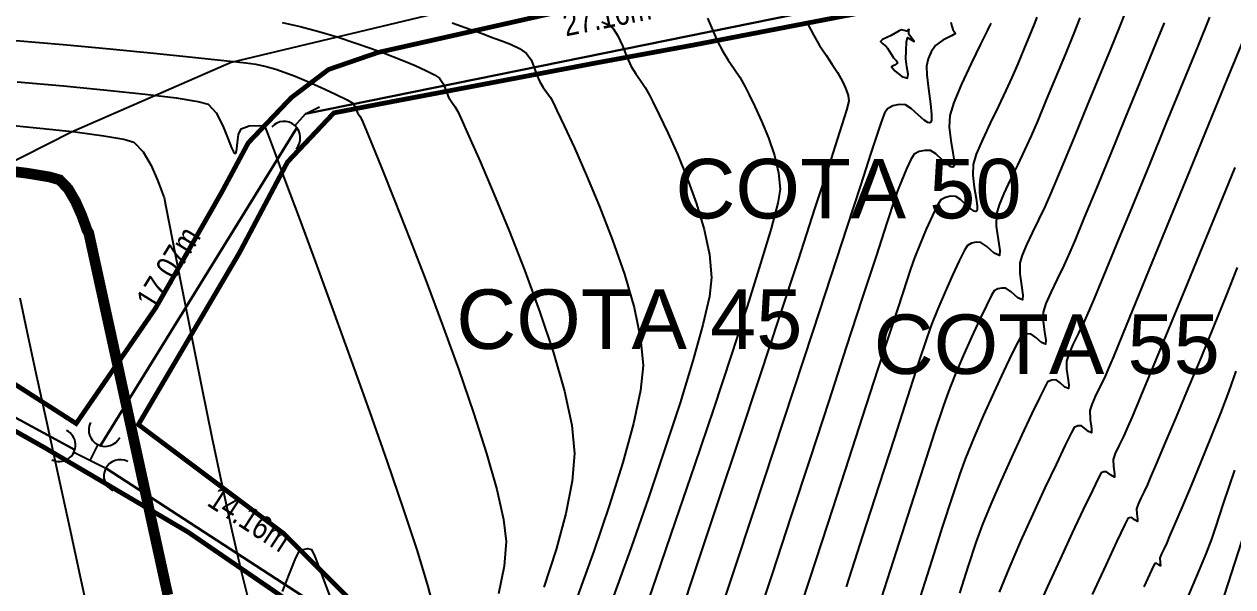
# Model space of a CAD drawing. Extents: x 360931 to 362237, y 7351473 to 7352200.
# Drawn here: x 361446 to 361496.8, y 7351778.1 to 7351801.7 of the extents above; entities that cross this region are included whole.
import ezdxf
from ezdxf.enums import TextEntityAlignment as Align

# ---------------------------------------------------------------- set-up
doc = ezdxf.new("R2010")
doc.units = 0
for name, color, linetype in [('A_Curvas Intermediarias', 37, 'Continuous'), ('A_Curvas Mestras', 32, 'Continuous'), ('AGUA', 3, 'Continuous'), ('LISTAGEM_TEXTO', 7, 'Continuous'), ('PONTOS-Pontos - Água_U', 1, 'Continuous'), ('PS_IND_COMPRIMENTO', 7, 'Continuous')]:
    doc.layers.add(name, color=color, linetype=linetype)
doc.layers.add('TUBO_PE_80_NTS194_PN_12_5', color=5, linetype='Continuous', lineweight=30)
doc.styles.add('ROMANS', font='arial.ttf', dxfattribs={"height": 2})
doc.styles.get("Standard").update_dxf_attribs({"font": 'arial.ttf'})
picture_1 = doc.add_image_def('image1.tif', size_in_pixel=(23490, 20550))

# ---------------------------------------------------------------- blocks, each defined once
blk = doc.blocks.new('*U1104', base_point=(361544.508, 7351672.666))
for p, q in [((361544.382, 7351672.606), (361544.634, 7351672.77)), ((361544.59, 7351672.562), (361544.508, 7351672.688))]:
    blk.add_line(p, q)
for centre, start, end in [((361544.75, 7351672.845), 122.9683, 302.9683), ((361544.266, 7351672.532), 302.9683, 122.9683), ((361544.665, 7351672.447), 32.9683, 212.9683)]:
    blk.add_arc(centre, 0.138, start, end)
blk = doc.blocks.new('*U1105')
for p, q in [((-0.135, 0), (0, 0)), ((0, 0), (0.121, -0.049))]:
    blk.add_line(p, q)
blk.add_arc((-0.272, 0), 0.138, 270.0906, 90.0906)

msp = doc.modelspace()

# ---------------------------------------------------------------- linework, layer by layer
at = {"color": 0, "const_width": 0.2}
for points in [[(361417.136, 7351787.23), (361427.021, 7351792.388), (361432.215, 7351795.127), (361440.824, 7351789.656), (361448.154, 7351784.959), (361451.498, 7351789.814), (361454.271, 7351794.67), (361455.389, 7351796.748), (361457.2, 7351798.648), (361458.765, 7351799.832), (361460.844, 7351800.547), (361468.919, 7351802.362), (361475.072, 7351803.772), (361484.309, 7351803.952), (361486.165, 7351804.064), (361488.647, 7351805.561), (361498.383, 7351813.187)], [(361484.437, 7351802.849), (361474.172, 7351800.871), (361470.047, 7351800.114), (361460.98, 7351798.394), (361458.991, 7351798.009), (361457.041, 7351795.946), (361455.014, 7351792.122), (361450.77, 7351784.916), (361456.848, 7351780.365), (361460.594, 7351776.654)], [(361447.08, 7351741.85), (361450.07, 7351743.757), (361454.2, 7351748.326), (361457.422, 7351753.531), (361458.041, 7351755.695), (361460.079, 7351760.935), (361460.775, 7351762.069), (361460.491, 7351762.894), (361458.816, 7351766.037), (361456.701, 7351769.057), (361456.598, 7351770.706), (361457.294, 7351771.969), (361459.975, 7351775.524), (361452.863, 7351780.397), (361446.853, 7351783.931), (361438.55, 7351788.626), (361430.609, 7351791.335), (361421.998, 7351787.014), (361416.865, 7351783.909)]]:
    msp.add_lwpolyline(points, dxfattribs=at)
at = {"layer": 'A_Curvas Intermediarias', "flags": 128}
for points, elevation in [([(361492.293, 7351802.301), (361492.019, 7351801.621), (361491.627, 7351800.659), (361491.159, 7351799.516), (361490.655, 7351798.293), (361490.159, 7351797.089), (361489.71, 7351796.007), (361489.351, 7351795.145), (361489.124, 7351794.605), (361488.881, 7351794.068), (361488.613, 7351793.512), (361488.347, 7351792.967), (361488.11, 7351792.465), (361487.929, 7351792.035), (361487.832, 7351791.708), (361487.827, 7351791.25), (361487.898, 7351790.756), (361487.963, 7351790.347), (361487.942, 7351790.15), (361487.744, 7351790.24), (361487.474, 7351790.487), (361487.251, 7351790.644), (361487.08, 7351790.652), (361486.906, 7351790.613), (361486.759, 7351790.532), (361486.645, 7351790.347), (361486.428, 7351789.918), (361486.138, 7351789.309), (361485.803, 7351788.581), (361485.454, 7351787.797), (361485.12, 7351787.018), (361484.83, 7351786.307), (361484.604, 7351785.671), (361484.246, 7351784.592), (361483.782, 7351783.157), (361483.237, 7351781.457), (361482.637, 7351779.581), (361482.008, 7351777.619)], 53), ([(361456.817, 7351801.811), (361457.569, 7351801.644), (361458.353, 7351801.434), (361459.132, 7351801.198), (361459.869, 7351800.957), (361460.53, 7351800.727), (361461.076, 7351800.529), (361461.471, 7351800.379), (361461.931, 7351800.197), (361462.413, 7351799.996), (361462.861, 7351799.794), (361463.221, 7351799.609), (361463.437, 7351799.461), (361463.601, 7351799.211), (361463.709, 7351798.924), (361463.815, 7351798.666), (361463.944, 7351798.462), (361464.077, 7351798.271), (361464.198, 7351798.064), (361464.337, 7351797.764), (361464.665, 7351797.038), (361465.14, 7351795.961), (361465.719, 7351794.607), (361466.359, 7351793.053), (361467.019, 7351791.373), (361467.655, 7351789.641), (361468.225, 7351787.933), (361468.686, 7351786.324), (361468.995, 7351784.889), (361469.11, 7351783.703), (361469.014, 7351782.542), (361468.743, 7351781.176), (361468.334, 7351779.669), (361467.825, 7351778.086)], 44), ([(361470.253, 7351801.84), (361470.51, 7351801.719), (361470.735, 7351801.549), (361470.934, 7351801.248), (361471.124, 7351800.819), (361471.308, 7351800.358), (361471.49, 7351799.961), (361471.682, 7351799.651), (361471.883, 7351799.364), (361472.078, 7351799.076), (361472.255, 7351798.759), (361472.402, 7351798.467), (361472.672, 7351797.924), (361473.029, 7351797.177), (361473.434, 7351796.275), (361473.85, 7351795.266), (361474.24, 7351794.195), (361474.565, 7351793.113), (361474.79, 7351792.065), (361474.875, 7351791.1), (361474.779, 7351790.297), (361474.507, 7351789.105), (361474.085, 7351787.593), (361473.544, 7351785.832), (361472.912, 7351783.892), (361472.217, 7351781.844), (361471.488, 7351779.757), (361470.754, 7351777.703)], 46), ([(361474.695, 7351801.988), (361474.908, 7351801.502), (361475.127, 7351801.013), (361475.328, 7351800.609), (361475.568, 7351800.221), (361475.818, 7351799.863), (361476.063, 7351799.503), (361476.284, 7351799.107), (361476.451, 7351798.77), (361476.694, 7351798.273), (361476.976, 7351797.656), (361477.261, 7351796.959), (361477.511, 7351796.223), (361477.688, 7351795.489), (361477.758, 7351794.798), (361477.658, 7351794.222), (361477.374, 7351793.159), (361476.934, 7351791.685), (361476.364, 7351789.878), (361475.693, 7351787.812), (361474.948, 7351785.567), (361474.157, 7351783.217), (361473.346, 7351780.839), (361472.544, 7351778.511), (361471.778, 7351776.308)], 47), ([(361478.908, 7351801.758), (361479.166, 7351801.257), (361479.411, 7351800.846), (361479.683, 7351800.429), (361479.947, 7351800.037), (361480.169, 7351799.702), (361480.312, 7351799.454), (361480.429, 7351799.217), (361480.534, 7351798.982), (361480.61, 7351798.744), (361480.64, 7351798.496), (361480.538, 7351798.126), (361480.247, 7351797.196), (361479.795, 7351795.786), (361479.206, 7351793.974), (361478.508, 7351791.84), (361477.727, 7351789.463), (361476.887, 7351786.922), (361476.017, 7351784.296), (361475.141, 7351781.664), (361474.285, 7351779.106), (361473.477, 7351776.7)], 48), ([(361484.927, 7351801.826), (361484.979, 7351801.649), (361485.01, 7351801.514), (361485.078, 7351801.422), (361485.126, 7351801.338), (361484.953, 7351801.246), (361484.598, 7351801.063), (361484.289, 7351800.833), (361484.107, 7351800.573), (361483.981, 7351800.282), (361483.903, 7351799.969), (361483.917, 7351799.609), (361483.991, 7351799.026), (361484.076, 7351798.386), (361484.116, 7351797.944), (361484.114, 7351797.71), (361484.09, 7351797.62), (361484.071, 7351797.599), (361484.04, 7351797.59), (361483.961, 7351797.609), (361483.808, 7351797.707), (361483.567, 7351797.918), (361483.26, 7351798.199), (361483.019, 7351798.352), (361482.756, 7351798.36), (361482.49, 7351798.299), (361482.273, 7351798.181), (361482.14, 7351798.003), (361482.058, 7351797.778), (361481.98, 7351797.539), (361481.866, 7351797.197), (361481.574, 7351796.31), (361481.129, 7351794.954), (361480.557, 7351793.206), (361479.88, 7351791.143), (361479.125, 7351788.842), (361478.316, 7351786.379), (361477.476, 7351783.831), (361476.632, 7351781.274), (361475.808, 7351778.786), (361475.028, 7351776.443)], 49), ([(361488.542, 7351802.036), (361488.433, 7351801.73), (361488.243, 7351801.255), (361488.002, 7351800.679), (361487.743, 7351800.068), (361487.496, 7351799.49), (361487.25, 7351798.953), (361486.929, 7351798.292), (361486.582, 7351797.578), (361486.257, 7351796.882), (361486.002, 7351796.279), (361485.868, 7351795.838), (361485.852, 7351795.386), (361485.91, 7351794.883), (361485.99, 7351794.41), (361486.035, 7351794.107), (361486.039, 7351793.951), (361486.022, 7351793.89), (361486.007, 7351793.874), (361485.981, 7351793.867), (361485.915, 7351793.882), (361485.789, 7351793.964), (361485.589, 7351794.139), (361485.335, 7351794.371), (361485.135, 7351794.498), (361484.92, 7351794.508), (361484.701, 7351794.459), (361484.516, 7351794.356), (361484.374, 7351794.139), (361484.157, 7351793.699), (361483.901, 7351793.124), (361483.639, 7351792.503), (361483.405, 7351791.923), (361483.239, 7351791.447), (361482.911, 7351790.454), (361482.445, 7351789.029), (361481.869, 7351787.258), (361481.209, 7351785.227), (361480.491, 7351783.021), (361479.742, 7351780.725), (361478.989, 7351778.424), (361478.258, 7351776.205)], 51), ([(361490.356, 7351801.997), (361490.098, 7351801.352), (361489.747, 7351800.492), (361489.347, 7351799.523), (361488.944, 7351798.554), (361488.583, 7351797.693), (361488.31, 7351797.047), (361488.035, 7351796.44), (361487.732, 7351795.812), (361487.431, 7351795.196), (361487.164, 7351794.628), (361486.96, 7351794.143), (361486.85, 7351793.773), (361486.844, 7351793.256), (361486.924, 7351792.697), (361486.998, 7351792.235), (361486.974, 7351792.012), (361486.751, 7351792.115), (361486.445, 7351792.393), (361486.193, 7351792.571), (361486, 7351792.58), (361485.804, 7351792.536), (361485.638, 7351792.444), (361485.509, 7351792.242), (361485.287, 7351791.799), (361485.003, 7351791.19), (361484.692, 7351790.489), (361484.385, 7351789.773), (361484.117, 7351789.115), (361483.923, 7351788.562), (361483.578, 7351787.522), (361483.109, 7351786.081), (361482.543, 7351784.33), (361481.905, 7351782.356), (361481.224, 7351780.248), (361480.526, 7351778.095)], 52), ([(361493.903, 7351801.794), (361493.444, 7351800.669), (361492.884, 7351799.302), (361492.268, 7351797.803), (361491.642, 7351796.281), (361491.051, 7351794.847), (361490.54, 7351793.609), (361490.154, 7351792.678), (361489.938, 7351792.163), (361489.681, 7351791.599), (361489.399, 7351791.02), (361489.134, 7351790.47), (361488.925, 7351789.996), (361488.814, 7351789.643), (361488.81, 7351789.245), (361488.871, 7351788.814), (361488.928, 7351788.459), (361488.91, 7351788.287), (361488.738, 7351788.366), (361488.503, 7351788.58), (361488.308, 7351788.717), (361488.16, 7351788.724), (361488.009, 7351788.691), (361487.881, 7351788.62), (361487.756, 7351788.406), (361487.498, 7351787.891), (361487.145, 7351787.152), (361486.736, 7351786.266), (361486.307, 7351785.311), (361485.896, 7351784.363), (361485.542, 7351783.498), (361485.308, 7351782.849), (361484.984, 7351781.876), (361484.588, 7351780.645), (361484.137, 7351779.221), (361483.649, 7351777.673)], 54), ([(361482.212, 7351800.8), (361482.228, 7351800.781), (361482.267, 7351800.726), (361482.339, 7351800.616), (361482.44, 7351800.457), (361482.527, 7351800.32), (361482.632, 7351800.206), (361482.695, 7351800.1), (361482.562, 7351800.02), (361482.436, 7351799.939), (361482.582, 7351799.776), (361482.878, 7351799.544), (361483.103, 7351799.462), (361483.14, 7351799.637), (361483.087, 7351799.95), (361483.046, 7351800.274), (361483.051, 7351800.628), (361483.07, 7351800.99), (361483.109, 7351801.17), (361483.256, 7351801.087), (361483.384, 7351801.004), (361483.284, 7351801.155), (361483.159, 7351801.313), (361483.17, 7351801.422), (361483.183, 7351801.507), (361483.129, 7351801.48), (361483.068, 7351801.448), (361482.974, 7351801.473), (361482.856, 7351801.495), (361482.757, 7351801.45), (361482.593, 7351801.358), (361482.423, 7351801.262), (361482.241, 7351801.173), (361482.063, 7351801.085), (361481.978, 7351801.012), (361482.067, 7351800.913), (361482.212, 7351800.8)], 48), ([(361445.615, 7351801.056), (361447.609, 7351800.88), (361449.574, 7351800.698), (361451.417, 7351800.519), (361453.045, 7351800.354), (361454.366, 7351800.215), (361455.286, 7351800.113), (361455.714, 7351800.057), (361456.143, 7351799.96), (361456.548, 7351799.843), (361456.947, 7351799.706), (361457.361, 7351799.55), (361457.822, 7351799.358), (361458.431, 7351799.086), (361459.052, 7351798.797), (361459.55, 7351798.553), (361459.788, 7351798.416), (361459.87, 7351798.291), (361459.924, 7351798.147), (361459.977, 7351798.018), (361460.076, 7351797.868), (361460.169, 7351797.716), (361460.282, 7351797.448), (361460.573, 7351796.743), (361461.009, 7351795.67), (361461.559, 7351794.299), (361462.189, 7351792.699), (361462.867, 7351790.94), (361463.561, 7351789.091), (361464.238, 7351787.222), (361464.865, 7351785.402), (361465.41, 7351783.701), (361465.841, 7351782.188), (361466.124, 7351780.933), (361466.228, 7351780.005), (361466.145, 7351778.963), (361465.915, 7351777.8)], 43), ([(361497.203, 7351801.03), (361496.54, 7351799.411), (361495.785, 7351797.569), (361494.982, 7351795.608), (361494.174, 7351793.635), (361493.404, 7351791.755), (361492.715, 7351790.073), (361492.151, 7351788.697), (361491.753, 7351787.73), (361491.566, 7351787.279), (361491.386, 7351786.884), (361491.188, 7351786.478), (361491.002, 7351786.092), (361490.856, 7351785.76), (361490.778, 7351785.513), (361490.787, 7351785.132), (361490.848, 7351784.755), (361490.846, 7351784.562), (361490.723, 7351784.618), (361490.557, 7351784.768), (361490.424, 7351784.864), (361490.267, 7351784.858), (361490.124, 7351784.795), (361490.009, 7351784.585), (361489.74, 7351784.044), (361489.355, 7351783.244), (361488.89, 7351782.258), (361488.382, 7351781.157), (361487.867, 7351780.012), (361487.383, 7351778.897), (361486.967, 7351777.882)], 56), ([(361445.673, 7351799.307), (361447.617, 7351799.139), (361449.44, 7351798.966), (361451.051, 7351798.795), (361452.358, 7351798.635), (361453.271, 7351798.493), (361453.698, 7351798.377), (361454.038, 7351798.006), (361454.317, 7351797.469), (361454.54, 7351796.911), (361454.68, 7351796.547), (361454.763, 7351796.369), (361454.809, 7351796.313), (361454.829, 7351796.307), (361454.851, 7351796.316), (361454.885, 7351796.366), (361454.915, 7351796.504), (361454.938, 7351796.762), (361454.978, 7351797.104), (361455.086, 7351797.343), (361455.428, 7351797.461), (361455.843, 7351797.48), (361456.049, 7351797.469), (361456.103, 7351797.389), (361456.21, 7351797.109), (361456.505, 7351796.325), (361456.959, 7351795.117), (361457.539, 7351793.562), (361458.214, 7351791.74), (361458.953, 7351789.73), (361459.723, 7351787.61), (361460.492, 7351785.458), (361461.231, 7351783.354), (361461.906, 7351781.377), (361462.487, 7351779.605), (361462.941, 7351778.116), (361463.238, 7351776.991)], 42), ([(361444.955, 7351797.532), (361446.627, 7351797.37), (361448.107, 7351797.207), (361449.313, 7351797.051), (361450.164, 7351796.908), (361450.579, 7351796.786), (361450.969, 7351796.38), (361451.309, 7351795.795), (361451.579, 7351795.185), (361451.757, 7351794.705), (361451.822, 7351794.509), (361451.858, 7351794.45), (361451.917, 7351794.145), (361452.08, 7351793.299), (361452.331, 7351792.009), (361452.652, 7351790.374), (361453.025, 7351788.492), (361453.434, 7351786.462), (361453.861, 7351784.381), (361454.289, 7351782.348), (361454.7, 7351780.462), (361455.077, 7351778.82), (361455.403, 7351777.521)], 41), ([(361496.871, 7351795.709), (361496.212, 7351794.101), (361495.497, 7351792.363), (361494.768, 7351790.595), (361494.066, 7351788.899), (361493.435, 7351787.374), (361492.916, 7351786.122), (361492.55, 7351785.243), (361492.38, 7351784.837), (361492.2, 7351784.446), (361492.007, 7351784.051), (361491.846, 7351783.702), (361491.76, 7351783.447), (361491.767, 7351783.148), (361491.816, 7351782.852), (361491.813, 7351782.7), (361491.646, 7351782.802), (361491.482, 7351782.937), (361491.359, 7351782.928), (361491.246, 7351782.883), (361491.142, 7351782.681), (361490.882, 7351782.147), (361490.502, 7351781.351), (361490.037, 7351780.365), (361489.523, 7351779.26), (361488.995, 7351778.107), (361488.488, 7351776.978)], 57), ([(361496.973, 7351791.519), (361496.508, 7351790.344), (361495.992, 7351789.069), (361495.451, 7351787.753), (361494.912, 7351786.458), (361494.403, 7351785.243), (361493.949, 7351784.169), (361493.579, 7351783.296), (361493.318, 7351782.685), (361493.194, 7351782.395), (361493.063, 7351782.11), (361492.923, 7351781.822), (361492.805, 7351781.568), (361492.743, 7351781.382), (361492.747, 7351781.164), (361492.782, 7351780.948), (361492.781, 7351780.837), (361492.656, 7351780.913), (361492.539, 7351781.01), (361492.451, 7351781), (361492.368, 7351780.971), (361492.243, 7351780.712), (361491.918, 7351780.021), (361491.446, 7351779.008), (361490.876, 7351777.78)], 58), ([(361445.78, 7351790.233), (361446.082, 7351788.842), (361446.464, 7351787.079), (361446.904, 7351785.048), (361447.38, 7351782.853), (361447.869, 7351780.6), (361448.351, 7351778.391), (361448.802, 7351776.332)], 39), ([(361496.918, 7351787.153), (361496.623, 7351786.318), (361496.271, 7351785.396), (361495.87, 7351784.389), (361495.449, 7351783.357), (361495.034, 7351782.362), (361494.655, 7351781.463), (361494.339, 7351780.721), (361494.114, 7351780.198), (361494.008, 7351779.953), (361493.896, 7351779.713), (361493.786, 7351779.483), (361493.725, 7351779.317), (361493.735, 7351779.106), (361493.749, 7351778.975), (361493.671, 7351779.025), (361493.597, 7351779.083), (361493.542, 7351779.075), (361493.489, 7351779.059), (361493.369, 7351778.8), (361493.046, 7351778.099)], 59), ([(361497.284, 7351780.389), (361496.721, 7351778.666), (361496.279, 7351777.311)], 61), ([(361456.827, 7351777.904), (361457.143, 7351778.689), (361457.388, 7351779.311), (361457.524, 7351779.59), (361457.693, 7351779.671), (361457.886, 7351779.706), (361458.046, 7351779.673), (361458.185, 7351779.376), (361458.475, 7351778.633), (361458.864, 7351777.585)], 41)]:
    msp.add_lwpolyline(points, dxfattribs=dict(at, elevation=elevation))
at = {"layer": 'A_Curvas Mestras', "flags": 128}
for points, elevation in [([(361463.968, 7351801.795), (361464.712, 7351801.529), (361465.265, 7351801.327), (361465.581, 7351801.208), (361466.004, 7351801.053), (361466.422, 7351800.894), (361466.796, 7351800.716), (361467.086, 7351800.505), (361467.281, 7351800.234), (361467.418, 7351799.917), (361467.531, 7351799.596), (361467.653, 7351799.313), (361467.797, 7351799.08), (361467.947, 7351798.865), (361468.094, 7351798.649), (361468.227, 7351798.411), (361468.371, 7351798.113), (361468.68, 7351797.467), (361469.11, 7351796.535), (361469.619, 7351795.382), (361470.166, 7351794.072), (361470.708, 7351792.668), (361471.204, 7351791.235), (361471.612, 7351789.837), (361471.888, 7351788.538), (361471.993, 7351787.401), (361471.888, 7351786.347), (361471.59, 7351784.96), (361471.138, 7351783.32), (361470.568, 7351781.504), (361469.917, 7351779.593), (361469.223, 7351777.664)], 45), ([(361486.624, 7351801.765), (361486.585, 7351801.716), (361486.468, 7351801.483), (361486.173, 7351800.89), (361485.783, 7351800.085), (361485.383, 7351799.219), (361485.056, 7351798.442), (361484.886, 7351797.904), (361484.868, 7351797.404), (361484.932, 7351796.85), (361485.02, 7351796.328), (361485.07, 7351795.994), (361485.075, 7351795.821), (361485.056, 7351795.754), (361485.039, 7351795.737), (361485.011, 7351795.729), (361484.938, 7351795.745), (361484.799, 7351795.835), (361484.578, 7351796.029), (361484.298, 7351796.285), (361484.077, 7351796.425), (361483.84, 7351796.435), (361483.599, 7351796.382), (361483.394, 7351796.269), (361483.243, 7351796.047), (361483.061, 7351795.656), (361482.87, 7351795.187), (361482.692, 7351794.731), (361482.554, 7351794.325), (361482.243, 7351793.384), (361481.786, 7351791.989), (361481.209, 7351790.222), (361480.536, 7351788.163), (361479.795, 7351785.895), (361479.01, 7351783.499), (361478.208, 7351781.055), (361477.413, 7351778.645), (361476.653, 7351776.351)], 50), ([(361495.812, 7351802.03), (361495.311, 7351800.806), (361494.689, 7351799.289), (361493.992, 7351797.589), (361493.265, 7351795.818), (361492.552, 7351794.083), (361491.899, 7351792.497), (361491.352, 7351791.167), (361490.954, 7351790.206), (361490.752, 7351789.721), (361490.533, 7351789.242), (361490.294, 7351788.749), (361490.068, 7351788.281), (361489.891, 7351787.878), (361489.796, 7351787.578), (361489.792, 7351787.239), (361489.845, 7351786.873), (361489.893, 7351786.571), (361489.878, 7351786.425), (361489.731, 7351786.492), (361489.531, 7351786.674), (361489.366, 7351786.791), (361489.175, 7351786.786), (361489.003, 7351786.708), (361488.893, 7351786.517), (361488.655, 7351786.043), (361488.319, 7351785.346), (361487.917, 7351784.49), (361487.478, 7351783.534), (361487.034, 7351782.541), (361486.616, 7351781.573), (361486.254, 7351780.69), (361485.988, 7351779.957), (361485.665, 7351778.984), (361485.299, 7351777.829)], 55), ([(361496.852, 7351783.005), (361496.389, 7351781.599), (361496.057, 7351780.6), (361495.887, 7351780.103), (361495.647, 7351779.483), (361495.373, 7351778.81), (361495.112, 7351778.188), (361494.913, 7351777.721)], 60)]:
    msp.add_lwpolyline(points, dxfattribs=dict(at, elevation=elevation))
at = {"layer": 'A_Curvas Mestras', "const_width": 0.45, "elevation": 40, "flags": 128}
msp.add_lwpolyline([(361444.866, 7351795.63), (361446.129, 7351795.468), (361447.025, 7351795.32), (361447.459, 7351795.195), (361447.818, 7351794.821), (361448.131, 7351794.284), (361448.38, 7351793.723), (361448.544, 7351793.278), (361448.608, 7351793.091), (361448.646, 7351793.03), (361448.683, 7351792.967), (361448.752, 7351792.652), (361448.944, 7351791.775), (361449.237, 7351790.431), (361449.613, 7351788.712), (361450.05, 7351786.712), (361450.528, 7351784.522), (361451.027, 7351782.238), (361451.528, 7351779.95), (361452.009, 7351777.753)], dxfattribs=at)
at = {"layer": 'AGUA', "color": 3}
msp.add_lwpolyline([(361565.724, 7351879.521), (361547.464, 7351880.311), (361543.184, 7351878.241), (361535.344, 7351872.841), (361530.954, 7351867.441), (361525.494, 7351859.631), (361519.194, 7351851.481), (361514.774, 7351842.681), (361507.724, 7351830.361), (361502.204, 7351821.811), (361497.654, 7351815.751), (361493.074, 7351811.261), (361489.054, 7351808.251), (361480.704, 7351804.981), (361473.024, 7351803.831), (361464.474, 7351802.471), (361454.674, 7351800.131), (361447.954, 7351797.201), (361442.804, 7351794.591), (361430.904, 7351793.861), (361419.754, 7351789.561), (361416.464, 7351787.081)], dxfattribs=at)
at = {"layer": 'TUBO_PE_80_NTS194_PN_12_5', "linetype": 'Continuous'}
for points in [[(361457.796, 7351797.975), (361483.746, 7351803.243)], [(361449.175, 7351784.031), (361457.43, 7351797.383)], [(361431.655, 7351792.763), (361448.098, 7351783.851)], [(361449.406, 7351783.08), (361459.85, 7351776.304)]]:
    msp.add_lwpolyline(points, dxfattribs=at)

# ---------------------------------------------------------------- block references
at = {"layer": 'PONTOS-Pontos - Água_U', "xscale": 5, "yscale": 5, "zscale": 5}
for name, p, rotation in [('*U1105', (361457.796, 7351797.975), 48.29843737268352), ('*U1104', (361448.821, 7351783.459), 120.2081619590172)]:
    msp.add_blockref(name, p, dxfattribs=dict(at, rotation=rotation))

# ---------------------------------------------------------------- texts
at = {"layer": 'LISTAGEM_TEXTO', "color": 4, "char_height": 2.5, "attachment_point": 1}
for s, insert in [('COTA 50', (361473.352, 7351796.076)), ('COTA 45', (361464.136, 7351790.593)), ('COTA 55', (361481.688, 7351789.541))]:
    msp.add_mtext_dynamic_manual_height_columns(s, width=18.36912, gutter_width=12.5, heights=[0], dxfattribs=dict(at, insert=insert))
at = {"layer": 'PS_IND_COMPRIMENTO', "style": 'ROMANS', "width": 0.8}
for s, rotation, p in [('27.16m', 11.4758, (361470.472, 7351802.079)), ('17.07m', 58.2733, (361452.026, 7351791.496)), ('14.16m', 327.0263, (361455.444, 7351780.951))]:
    msp.add_text(s, height=1, rotation=rotation, dxfattribs=at).set_placement(p, align=Align.MIDDLE_CENTER)

# ---------------------------------------------------------------- pictures from other files: only their frames are drawn
at = {"lineweight": 30}
image = msp.add_image(picture_1, insert=(361177.259, 7351517.423, -3.228), size_in_units=(579.285, 506.782), dxfattribs=dict(at, fade=58))
image.dxf.flags = 15

doc.saveas('drawing.dxf')
